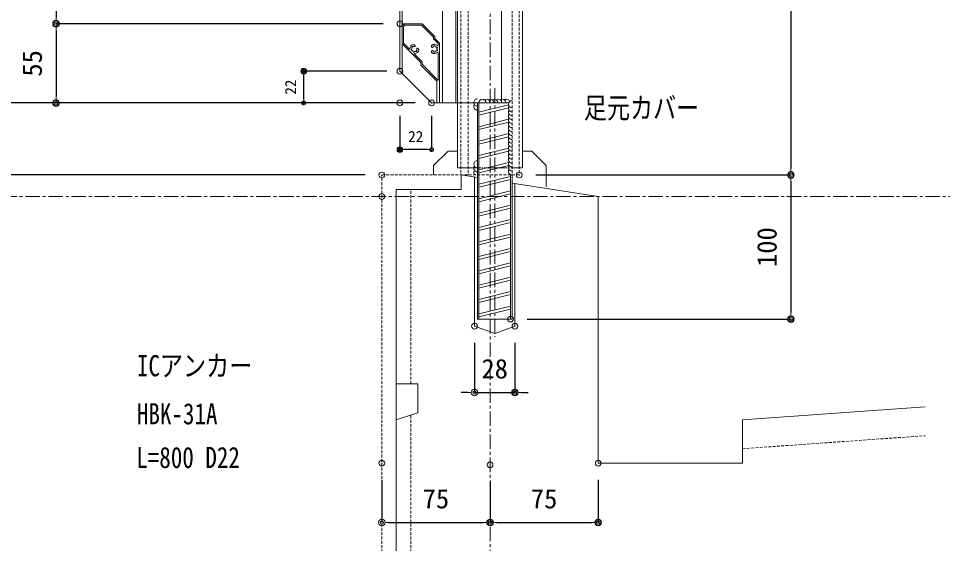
# Model space of a CAD drawing. Units: millimetres, scale not verified. Extents: x -1682 to 1682, y -1188 to 1188.
# Drawn here: x -423 to 217, y -730 to -365 of the extents above; entities that cross this region are included whole.
import ezdxf
from ezdxf.enums import TextEntityAlignment as Align

# ---------------------------------------------------------------- set-up
doc = ezdxf.new("R2010")
doc.units = ezdxf.units.MM
doc.header["$LTSCALE"] = 8
doc.header["$PDMODE"] = 32
doc.header["$PDSIZE"] = 4
for name, pattern in [('USER1', [2, 1.25, -0.25, 0.25, -0.25]), ('USER3', [0.375, 0.25, -0.125]), ('USER4', [2.3, 2, -0.1, 0.1, -0.1])]:
    doc.linetypes.add(name, pattern=pattern)
for name, color, linetype, lineweight in [('0-0_0', 7, 'Continuous', 18), ('0-1_DEFPOINTS', 7, 'Continuous', 18), ('0-4_アンカー', 4, 'Continuous', 18), ('0-7_2躯体線', 4, 'Continuous', 18), ('0-8_3中心線', 2, 'USER1', 18), ('0-9_41ｱﾙﾐ', 6, 'Continuous', 18), ('1-0_KIJUN-A', 2, 'USER1', 18), ('1-1_HACH', 7, 'Continuous', 18), ('1-2_2躯体隠れ', 6, 'USER3', 18)]:
    doc.layers.add(name, color=color, linetype=linetype, lineweight=lineweight)
doc.layers.add('0-A_1手摺寸法', color=7, linetype='Continuous')
doc.styles.add('ＭＳ ゴシック', font='')
doc.styles.get('ＭＳ ゴシック').set_extended_font_data('MS Gothic')

# ---------------------------------------------------------------- blocks, each defined once
blk = doc.blocks.new('D33')
at = {"layer": '0-1_DEFPOINTS'}
blk.add_point((-91.579, -2167.355), dxfattribs=at)
at = {"layer": '0-A_1手摺寸法'}
blk.add_line((-103.079, -2167.355), (-414.931, -2167.355), dxfattribs=at)
blk = doc.blocks.new('D34')
at = {"layer": '0-1_DEFPOINTS'}
blk.add_point((-126.079, -2232.355), dxfattribs=at)
blk = doc.blocks.new('D35')
at = {"layer": '0-1_DEFPOINTS'}
blk.add_point((-126.079, -2217.355), dxfattribs=at)
at = {"layer": '0-A_1手摺寸法'}
blk.add_line((-137.579, -2217.355), (-472.646, -2217.355), dxfattribs=at)
blk = doc.blocks.new('_ORIGIN2')
at = {"layer": '0-0_0'}
blk.add_line((-0.5, 0), (-1, 0), dxfattribs=at)
for radius in [0.5, 0.25]:
    blk.add_circle((0, 0), radius, dxfattribs=at)
blk = doc.blocks.new('D36')
at = {"layer": '0-1_DEFPOINTS'}
for p in [(-126.079, -2217.355), (-472.646, -2232.355), (-126.079, -2232.355)]:
    blk.add_point(p, dxfattribs=at)
at = {"layer": '0-A_1手摺寸法'}
for p, q in [((-472.646, -2212.755), (-472.646, -2208.155)), ((-137.579, -2217.355), (-472.646, -2217.355)), ((-472.646, -2217.355), (-472.646, -2232.355)), ((-472.646, -2236.955), (-472.646, -2241.555))]:
    blk.add_line(p, q, dxfattribs=at)
at = {"layer": '0-A_1手摺寸法', "xscale": 4.6, "yscale": 4.6}
for p, rotation in [((-472.646, -2217.355), 270), ((-472.646, -2232.355), 90)]:
    blk.add_blockref('_ORIGIN2', p, dxfattribs=dict(at, rotation=rotation))
at = {"layer": '0-A_1手摺寸法', "style": 'ＭＳ ゴシック'}
blk.add_text('15', height=13.49, rotation=90, dxfattribs=at).set_placement((-480.264, -2225.858), align=Align.BOTTOM_LEFT)
blk = doc.blocks.new('D37')
at = {"layer": '0-1_DEFPOINTS'}
for p in [(-91.579, -2167.355), (-414.931, -2217.355), (-126.079, -2217.355)]:
    blk.add_point(p, dxfattribs=at)
at = {"layer": '0-A_1手摺寸法'}
for p, q in [((-103.079, -2167.355), (-414.931, -2167.355)), ((-414.931, -2171.955), (-414.931, -2212.755)), ((-137.579, -2217.355), (-414.931, -2217.355))]:
    blk.add_line(p, q, dxfattribs=at)
at = {"layer": '0-A_1手摺寸法', "xscale": 4.6, "yscale": 4.6}
for p, rotation in [((-414.931, -2167.355), 90), ((-414.931, -2217.355), 270)]:
    blk.add_blockref('_ORIGIN2', p, dxfattribs=dict(at, rotation=rotation))
at = {"layer": '0-A_1手摺寸法', "style": 'ＭＳ ゴシック'}
blk.add_text('50', height=13.49, rotation=90, dxfattribs=at).set_placement((-420.681, -2201.555), align=Align.BOTTOM_LEFT)
blk = doc.blocks.new('D55')
at = {"layer": '0-1_DEFPOINTS'}
for p in [(-113.579, -2052.355), (-352.001, -2112.355), (-113.579, -2112.355)]:
    blk.add_point(p, dxfattribs=at)
at = {"layer": '0-A_1手摺寸法'}
for p, q in [((-125.079, -2052.355), (-352.001, -2052.355)), ((-352.001, -2056.955), (-352.001, -2107.755)), ((-125.079, -2112.355), (-352.001, -2112.355))]:
    blk.add_line(p, q, dxfattribs=at)
at = {"layer": '0-A_1手摺寸法', "xscale": 4.6, "yscale": 4.6}
for p, rotation in [((-352.001, -2052.355), 90), ((-352.001, -2112.355), 270)]:
    blk.add_blockref('_ORIGIN2', p, dxfattribs=dict(at, rotation=rotation))
at = {"layer": '0-A_1手摺寸法', "style": 'ＭＳ ゴシック'}
blk.add_text('60', height=13.49, rotation=90, dxfattribs=at).set_placement((-357.751, -2091.555), align=Align.BOTTOM_LEFT)
blk = doc.blocks.new('D56')
at = {"layer": '0-1_DEFPOINTS'}
for p in [(-113.579, -2112.355), (-352.001, -2167.355), (-91.579, -2167.355)]:
    blk.add_point(p, dxfattribs=at)
at = {"layer": '0-A_1手摺寸法'}
for p, q in [((-125.079, -2112.355), (-352.001, -2112.355)), ((-352.001, -2116.955), (-352.001, -2162.755)), ((-103.079, -2167.355), (-352.001, -2167.355))]:
    blk.add_line(p, q, dxfattribs=at)
at = {"layer": '0-A_1手摺寸法', "xscale": 4.6, "yscale": 4.6}
for p, rotation in [((-352.001, -2112.355), 90), ((-352.001, -2167.355), 270)]:
    blk.add_blockref('_ORIGIN2', p, dxfattribs=dict(at, rotation=rotation))
at = {"layer": '0-A_1手摺寸法', "style": 'ＭＳ ゴシック'}
blk.add_text('55', height=13.49, rotation=90, dxfattribs=at).set_placement((-357.751, -2149.055), align=Align.BOTTOM_LEFT)
blk = doc.blocks.new('D63')
at = {"layer": '0-1_DEFPOINTS'}
for p in [(-30.829, -2217.355), (157.384, -2217.355)]:
    blk.add_point(p, dxfattribs=at)
at = {"layer": '0-A_1手摺寸法'}
for p, q in [((157.384, -1421.955), (157.384, -2212.755)), ((-19.329, -2217.355), (157.384, -2217.355))]:
    blk.add_line(p, q, dxfattribs=at)
at = {"layer": '0-A_1手摺寸法', "xscale": 4.6, "yscale": 4.6, "rotation": 270}
blk.add_blockref('_ORIGIN2', (157.384, -2217.355), dxfattribs=at)
blk = doc.blocks.new('D64')
at = {"layer": '0-1_DEFPOINTS'}
for p in [(-126.079, -2417.355), (-51.079, -2418.547), (-51.079, -2458.563)]:
    blk.add_point(p, dxfattribs=at)
at = {"layer": '0-A_1手摺寸法'}
for p, q in [((-126.079, -2428.855), (-126.079, -2458.563)), ((-51.079, -2430.047), (-51.079, -2458.563)), ((-121.479, -2458.563), (-55.679, -2458.563))]:
    blk.add_line(p, q, dxfattribs=at)
at = {"layer": '0-A_1手摺寸法', "xscale": 4.6, "yscale": 4.6, "rotation": 180}
blk.add_blockref('_ORIGIN2', (-126.079, -2458.563), dxfattribs=at)
at = {"layer": '0-A_1手摺寸法', "xscale": 4.6, "yscale": 4.6}
blk.add_blockref('_ORIGIN2', (-51.079, -2458.563), dxfattribs=at)
at = {"layer": '0-A_1手摺寸法', "style": 'ＭＳ ゴシック'}
blk.add_text('75', height=13.49, dxfattribs=at).set_placement((-97.779, -2452.813), align=Align.BOTTOM_LEFT)
blk = doc.blocks.new('D65')
at = {"layer": '0-1_DEFPOINTS'}
for p in [(-51.079, -2418.547), (23.921, -2417.355), (23.921, -2458.563)]:
    blk.add_point(p, dxfattribs=at)
at = {"layer": '0-A_1手摺寸法'}
for p, q in [((-51.079, -2430.047), (-51.079, -2458.563)), ((23.921, -2428.855), (23.921, -2458.563)), ((-46.479, -2458.563), (19.321, -2458.563))]:
    blk.add_line(p, q, dxfattribs=at)
at = {"layer": '0-A_1手摺寸法', "xscale": 4.6, "yscale": 4.6, "rotation": 180}
blk.add_blockref('_ORIGIN2', (-51.079, -2458.563), dxfattribs=at)
at = {"layer": '0-A_1手摺寸法', "xscale": 4.6, "yscale": 4.6}
blk.add_blockref('_ORIGIN2', (23.921, -2458.563), dxfattribs=at)
at = {"layer": '0-A_1手摺寸法', "style": 'ＭＳ ゴシック'}
blk.add_text('75', height=13.49, dxfattribs=at).set_placement((-22.779, -2452.813), align=Align.BOTTOM_LEFT)
blk = doc.blocks.new('D66')
at = {"layer": '0-1_DEFPOINTS'}
for p in [(-113.579, -2167.355), (-91.579, -2167.355), (-113.579, -2199.771)]:
    blk.add_point(p, dxfattribs=at)
at = {"layer": '0-A_1手摺寸法'}
for p, q in [((-113.579, -2176.355), (-113.579, -2199.771)), ((-91.579, -2176.355), (-91.579, -2199.771)), ((-94.279, -2199.771), (-110.879, -2199.771))]:
    blk.add_line(p, q, dxfattribs=at)
at = {"layer": '0-A_1手摺寸法', "xscale": 2.7, "yscale": 2.7, "rotation": 180}
blk.add_blockref('_ORIGIN2', (-113.579, -2199.771), dxfattribs=at)
at = {"layer": '0-A_1手摺寸法', "xscale": 2.7, "yscale": 2.7}
blk.add_blockref('_ORIGIN2', (-91.579, -2199.771), dxfattribs=at)
at = {"layer": '0-A_1手摺寸法', "style": 'ＭＳ ゴシック'}
blk.add_text('22', height=7.698, dxfattribs=at).set_placement((-107.829, -2196.771), align=Align.BOTTOM_LEFT)
blk = doc.blocks.new('D67')
at = {"layer": '0-1_DEFPOINTS'}
for p in [(-180.234, -2145.355), (-113.579, -2145.355), (-113.579, -2167.355)]:
    blk.add_point(p, dxfattribs=at)
at = {"layer": '0-A_1手摺寸法'}
for p, q in [((-122.579, -2145.355), (-180.234, -2145.355)), ((-180.234, -2164.655), (-180.234, -2148.055)), ((-122.579, -2167.355), (-180.234, -2167.355))]:
    blk.add_line(p, q, dxfattribs=at)
at = {"layer": '0-A_1手摺寸法', "xscale": 2.7, "yscale": 2.7}
for p, rotation in [((-180.234, -2145.355), 90), ((-180.234, -2167.355), 270)]:
    blk.add_blockref('_ORIGIN2', p, dxfattribs=dict(at, rotation=rotation))
at = {"layer": '0-A_1手摺寸法', "style": 'ＭＳ ゴシック'}
blk.add_text('22', height=7.698, rotation=90, dxfattribs=at).set_placement((-183.234, -2161.605), align=Align.BOTTOM_LEFT)
blk = doc.blocks.new('HK-100')
at = {"layer": '0-0_0'}
for p, q in [((-26, 53.6), (-24.6, 55)), ((-26, 53.6), (-26, 41)), ((-25, 52.979), (-25, 41.621)), ((-24.854, 53.332), (-24.332, 53.854)), ((-24.6, 55), (-12, 55)), ((-23.979, 54), (-12.621, 54)), ((-12.268, 53.854), (-4.346, 45.932)), ((-12, 55), (-3.2, 46.2)), ((-4.2, 45.579), (-4.2, 44.579)), ((-3.2, 46.2), (-3.2, 44.786)), ((-13, 28), (-26, 41)), ((-21.038, 37.453), (-24.854, 41.268)), ((-17.852, 40.631), (-16.984, 39.762)), ((-16.998, 39.324), (-16.932, 39.569)), ((-5.5, 39.948), (-5.5, 38.72)), ((-5.18, 38.42), (-5.4, 38.547)), ((-4.054, 44.225), (-1, 41.172)), ((-3.2, 44.786), (0, 41.586)), ((-1, 41.172), (-1, 40.593)), ((0, 41.586), (0, 0)), ((-15.626, 37.952), (-15.381, 38.018)), ((-14.319, 37.098), (-15.188, 37.966)), ((-5.5, 34.952), (-5.5, 36.18)), ((-5.18, 36.48), (-5.4, 36.353)), ((-1, 34.946), (-1, 15.995)), ((-12, 28.207), (-12, 26.885)), ((-2, 0), (0, 0))]:
    blk.add_line(p, q, dxfattribs=at)
blk.add_lwpolyline([(-13, 28), (-13, 26.28), (-2, 15.101), (-2, 0)], dxfattribs=at)
for centre, radius, start, end in [((-24.5, 52.979), 0.5, 135, 180), ((-23.979, 53.5), 0.5, 90, 135), ((-12.621, 53.5), 0.5, 45, 90), ((-4.7, 45.579), 0.5, 0, 45), ((-24.5, 41.621), 0.5, 180, 225), ((-17.5, 37.45), 3.2, 96.31781, 177.56845), ((-18.737, 38.687), 0.5, 36.78679, 233.21321), ((-17.5, 37.45), 1.75, 80.88684, 118.57358), ((-17.191, 39.375), 0.2, 260.88684, 345), ((-17.125, 39.621), 0.2, 345, 45), ((-3.5, 37.45), 3.2, 47.43155, 128.68219), ((-5.3, 38.72), 0.2, 180, 240), ((-5.08, 38.593), 0.2, 240, 324.11316), ((-3.5, 37.45), 1.75, 106.42642, 144.11316), ((-3.7, 44.579), 0.5, 180, 225), ((-3.5, 39.2), 0.5, 351.78679, 188.21321), ((-3.5, 37.45), 1.75, 46.42642, 73.57358), ((-1.984, 38.325), 0.5, 291.78679, 128.21321), ((-1.2, 39.954), 0.2, 227.43155, 0), ((-19.19, 36.997), 0.5, 96.78679, 293.21321), ((-17.5, 37.45), 1.75, 151.42642, 178.57358), ((-17.5, 37.45), 1.75, 211.42642, 238.57358), ((-17.953, 35.76), 0.5, 156.78679, 353.21321), ((-17.356, 34.053), 0.2, 92.43155, 225), ((-17.5, 37.45), 1.75, 271.42642, 298.57358), ((-17.5, 37.45), 3.2, 272.43155, 353.68219), ((-16.263, 36.213), 0.5, 216.78679, 53.21321), ((-17.5, 37.45), 1.75, 331.42642, 9.11316), ((-15.575, 37.759), 0.2, 105, 189.11316), ((-15.329, 37.825), 0.2, 45, 105), ((-5.3, 36.18), 0.2, 120, 180), ((-3.5, 37.45), 3.2, 231.31781, 312.56845), ((-5.08, 36.307), 0.2, 35.88684, 120), ((-3.5, 37.45), 1.75, 215.88684, 253.57358), ((-3.5, 35.7), 0.5, 171.78679, 8.21321), ((-3.5, 37.45), 1.75, 286.42642, 313.57358), ((-1.984, 36.575), 0.5, 231.78679, 68.21321), ((-3.5, 37.45), 1.75, 346.42642, 13.57358), ((-1.2, 34.946), 0.2, 0, 132.56845), ((-12.5, 28.207), 0.5, 0, 45), ((-11.5, 26.885), 0.5, 180, 215.53768)]:
    blk.add_arc(centre, radius, start, end, dxfattribs=at)
at = {"layer": '0-0_0', "color": 4}
for centre, start, end in [((-20.897, 37.594), 225, 357.57254), ((-17.356, 34.053), 92.42746, 225)]:
    blk.add_arc(centre, 0.2, start, end, dxfattribs=at)
at = {"layer": '1-1_HACH'}
for p, q in [((-25, 52.979), (-25, 41.621)), ((-24.332, 53.854), (-24.854, 53.332)), ((-12.621, 54), (-23.979, 54)), ((-4.346, 45.932), (-12.268, 53.854)), ((-4.2, 44.579), (-4.2, 45.579)), ((-24.854, 41.268), (-21.038, 37.453)), ((-1, 41.172), (-4.054, 44.225)), ((-1, 39.954), (-1, 41.172)), ((-17.497, 33.912), (-12.146, 28.561)), ((-12, 28.207), (-12, 26.885)), ((-11.907, 26.594), (-1.319, 15.834))]:
    blk.add_line(p, q, dxfattribs=at)
at = {"layer": '1-1_HACH', "color": 5}
blk.add_line((-15.105, 37.874), (-15.101, 37.879), dxfattribs=at)
at = {"layer": '1-1_HACH'}
for centre, radius, start, end in [((-24.5, 52.979), 0.5, 135, 180), ((-23.979, 53.5), 0.5, 90, 135), ((-12.621, 53.5), 0.5, 45, 90), ((-4.7, 45.579), 0.5, 0, 45), ((-24.5, 41.621), 0.5, 180, 225), ((-3.7, 44.579), 0.5, 180, 225), ((-12.5, 28.207), 0.5, 0, 45), ((-1.2, 15.995), 0.2, 215.53768, 0)]:
    blk.add_arc(centre, radius, start, end, dxfattribs=at)
blk = doc.blocks.new('D95')
at = {"layer": '0-1_DEFPOINTS'}
for p in [(-61.829, -2322.259), (-33.829, -2322.259), (-33.829, -2368.335)]:
    blk.add_point(p, dxfattribs=at)
at = {"layer": '0-A_1手摺寸法'}
for p, q in [((-61.829, -2333.759), (-61.829, -2368.335)), ((-33.829, -2333.759), (-33.829, -2368.335)), ((-66.429, -2368.335), (-71.029, -2368.335)), ((-61.829, -2368.335), (-33.829, -2368.335)), ((-29.229, -2368.335), (-24.629, -2368.335))]:
    blk.add_line(p, q, dxfattribs=at)
at = {"layer": '0-A_1手摺寸法', "xscale": 4.6, "yscale": 4.6}
blk.add_blockref('_ORIGIN2', (-61.829, -2368.335), dxfattribs=at)
at = {"layer": '0-A_1手摺寸法', "xscale": 4.6, "yscale": 4.6, "rotation": 180}
blk.add_blockref('_ORIGIN2', (-33.829, -2368.335), dxfattribs=at)
at = {"layer": '0-A_1手摺寸法', "style": 'ＭＳ ゴシック'}
blk.add_text('28', height=13.49, dxfattribs=at).set_placement((-57.029, -2362.585), align=Align.BOTTOM_LEFT)
blk = doc.blocks.new('D96')
at = {"layer": '0-1_DEFPOINTS'}
for p in [(-30.829, -2217.355), (-36.829, -2317.355), (157.384, -2317.355)]:
    blk.add_point(p, dxfattribs=at)
at = {"layer": '0-A_1手摺寸法'}
for p, q in [((-19.329, -2217.355), (157.384, -2217.355)), ((157.384, -2221.955), (157.384, -2312.755)), ((-25.329, -2317.355), (157.384, -2317.355))]:
    blk.add_line(p, q, dxfattribs=at)
at = {"layer": '0-A_1手摺寸法', "xscale": 4.6, "yscale": 4.6}
for p, rotation in [((157.384, -2217.355), 90), ((157.384, -2317.355), 270)]:
    blk.add_blockref('_ORIGIN2', p, dxfattribs=dict(at, rotation=rotation))
at = {"layer": '0-A_1手摺寸法', "style": 'ＭＳ ゴシック'}
blk.add_text('100', height=13.49, rotation=90, dxfattribs=at).set_placement((151.634, -2281.155), align=Align.BOTTOM_LEFT)

msp = doc.modelspace()

# ---------------------------------------------------------------- linework, layer by layer
at = {"layer": '0-0_0'}
for p, q in [((-119.024, 39.397), (-119.024, -468.847)), ((-74.024, 39.397), (-74.024, -468.847)), ((-135.651, -467.358), (-125.651, -457.358)), ((-119.024, -457.358), (-125.651, -457.358)), ((-74.024, -457.358), (-67.651, -457.358)), ((-57.651, -467.358), (-67.651, -457.358)), ((-135.651, -467.358), (-135.651, -473.894)), ((-57.651, -467.358), (-57.651, -482.164))]:
    msp.add_line(p, q, dxfattribs=at)
at = {"layer": '0-0_0', "linetype": 'USER4'}
msp.add_line((-119.024, -468.847), (-74.024, -468.847), dxfattribs=at)
at = {"layer": '0-4_アンカー', "linetype": 'USER3'}
for p, q in [((-116.774, 39.397), (-116.774, -473.894)), ((-111.774, 39.397), (-111.774, -473.894)), ((-81.274, 39.397), (-81.274, -473.894)), ((-76.274, 39.397), (-76.274, -473.894)), ((-76.274, -473.894), (-116.774, -473.894))]:
    msp.add_line(p, q, dxfattribs=at)
at = {"layer": '0-4_アンカー'}
for p, q in [((-105.274, -423.894), (-83.64, -423.894)), ((-105.274, -423.894), (-105.274, -573.894)), ((-104.274, -423.894), (-104.274, -573.894)), ((-83.764, -425.24), (-104.274, -430.368)), ((-83.795, -427.309), (-104.274, -432.429)), ((-83.752, -435.237), (-104.274, -440.368)), ((-83.468, -437.228), (-104.274, -442.429)), ((-83.499, -445.174), (-104.274, -450.368)), ((-83.735, -447.295), (-104.274, -452.429)), ((-83.784, -455.245), (-104.274, -460.368)), ((-83.779, -457.305), (-104.274, -462.429)), ((-83.718, -465.229), (-104.274, -470.368)), ((-83.425, -467.217), (-104.274, -472.429)), ((-82.274, -473.894), (-82.274, -573.894)), ((-81.274, -473.894), (-81.274, -573.894)), ((-82.274, -474.868), (-104.274, -480.368)), ((-82.274, -476.929), (-104.274, -482.429)), ((-82.274, -484.868), (-104.274, -490.368)), ((-82.274, -486.929), (-104.274, -492.429)), ((-82.274, -494.868), (-104.274, -500.368)), ((-82.274, -496.929), (-104.274, -502.429)), ((-82.274, -504.868), (-104.274, -510.368)), ((-82.274, -506.929), (-104.274, -512.429)), ((-82.274, -514.868), (-104.274, -520.368)), ((-82.274, -516.929), (-104.274, -522.429)), ((-82.274, -524.868), (-104.274, -530.368)), ((-82.274, -526.929), (-104.274, -532.429)), ((-82.274, -534.868), (-104.274, -540.368)), ((-82.274, -536.929), (-104.274, -542.429)), ((-82.274, -544.868), (-104.274, -550.368)), ((-82.274, -546.929), (-104.274, -552.429)), ((-82.274, -554.868), (-104.274, -560.368)), ((-82.274, -556.929), (-104.274, -562.429)), ((-82.274, -564.868), (-104.274, -570.368)), ((-82.274, -566.929), (-104.274, -572.429)), ((-105.274, -573.894), (-81.274, -573.894))]:
    msp.add_line(p, q, dxfattribs=at)
for centre, start, end in [((-105.274, -423.623), 90, 270), ((-101.743, -423.894), 0, 180), ((-99.004, -423.894), 0, 122.76881), ((-96.264, -423.894), 0, 122.76881), ((-93.525, -423.894), 0, 122.76881), ((-90.785, -423.894), 0, 122.76881), ((-88.046, -423.894), 0, 122.76881), ((-85.306, -423.894), 22.73398, 122.76881), ((-81.274, -424.792), 90, 270), ((-105.274, -426.363), 147.23119, 270), ((-81.274, -427.531), 147.23119, 270), ((-81.274, -430.271), 147.23119, 270), ((-81.274, -433.01), 147.23119, 270), ((-81.274, -435.75), 147.23119, 270), ((-81.274, -438.489), 147.23119, 270), ((-81.274, -441.229), 147.23119, 270), ((-81.274, -443.968), 147.23119, 270), ((-81.274, -446.708), 147.23119, 270), ((-81.274, -449.447), 147.23119, 270), ((-81.274, -452.187), 147.23119, 270), ((-81.274, -454.926), 147.23119, 270), ((-81.274, -457.666), 147.23119, 270), ((-81.274, -460.405), 147.23119, 270), ((-105.274, -466.424), 90, 270), ((-81.274, -463.144), 147.23119, 270), ((-81.274, -465.884), 147.23119, 270), ((-81.274, -468.623), 147.23119, 270), ((-105.274, -469.164), 147.23119, 270), ((-105.274, -471.903), 147.23119, 231.85813), ((-81.274, -471.363), 147.23119, 270)]:
    msp.add_arc(centre, 2.531, start, end, dxfattribs=at)
at = {"layer": '0-7_2躯体線'}
for p, q in [((-116.524, -473.894), (-105.274, -475.67)), ((-116.524, -473.894), (-116.524, -483.894)), ((-107.274, -475.354), (-107.274, -578.798)), ((-81.274, -479.459), (-21.524, -488.894)), ((-79.274, -479.775), (-79.274, -578.798)), ((-161.524, -813.894), (-161.524, -483.894)), ((-161.524, -483.894), (-116.524, -483.894)), ((-21.524, -673.894), (-21.524, -488.894)), ((-93.274, -583.894), (-107.274, -578.798)), ((-93.274, -583.894), (-79.274, -578.798)), ((-161.524, -618.894), (-146.524, -618.894)), ((-146.524, -638.894), (-146.524, -618.894)), ((-161.524, -643.894), (-146.524, -638.894)), ((78.476, -643.894), (205.211, -634.841))]:
    msp.add_line(p, q, dxfattribs=at)
msp.add_lwpolyline([(-21.524, -673.894), (78.476, -673.894), (78.476, -643.894)], dxfattribs=at)
at = {"layer": '0-8_3中心線'}
for p, q in [((-96.524, 657.955), (-96.524, -887.018)), ((-93.274, -413.654), (-93.274, -586.293))]:
    msp.add_line(p, q, dxfattribs=at)
at = {"layer": '0-9_41ｱﾙﾐ'}
for p, q in [((-159.024, 591.106), (-159.024, -401.894)), ((-157.524, -403.394), (-157.524, 591.106)), ((-129.524, -423.894), (-129.524, 591.106)), ((-120.274, -423.894), (-120.274, 591.106)), ((-88.524, -423.894), (-88.524, 44.397)), ((-159.024, -401.894), (-137.024, -423.894)), ((-137.024, -423.894), (-88.524, -423.894))]:
    msp.add_line(p, q, dxfattribs=at)
at = {"layer": '1-0_KIJUN-A'}
msp.add_line((-1362.66, -488.894), (264.192, -488.894), dxfattribs=at)
at = {"layer": '1-2_2躯体隠れ'}
for p, q in [((-171.524, -828.894), (-171.524, -473.894)), ((-171.524, -473.894), (-116.524, -473.894)), ((-151.524, -618.894), (-151.524, -483.894)), ((-151.524, -813.894), (-151.524, -640.56)), ((78.476, -663.894), (205.211, -654.841))]:
    msp.add_line(p, q, dxfattribs=at)

# ---------------------------------------------------------------- block references
at = {"layer": '0-0_0'}
msp.add_blockref('HK-100', (-131.524, -423.894), dxfattribs=at)
at = {"layer": '0-A_1手摺寸法'}
for name in ['D34', 'D35', 'D33', 'D63', 'D55', 'D56', 'D67', 'D37', 'D66', 'D36', 'D96', 'D95', 'D64', 'D65']:
    msp.add_blockref(name, (-45.445, 1743.461), dxfattribs=at)

# ---------------------------------------------------------------- texts
at = {"layer": '0-0_0', "style": 'ＭＳ ゴシック', "width": 0.8}
for s, p in [('足元カバー', (-31.506, -439.015)), ('ICアンカー ', (-341.354, -617.99)), ('HBK-31A', (-341.354, -651.323)), ('L=800 D22', (-341.781, -681.658))]:
    msp.add_text(s, height=14.66, dxfattribs=at).set_placement(p, align=Align.BOTTOM_LEFT)

doc.saveas('drawing.dxf')
